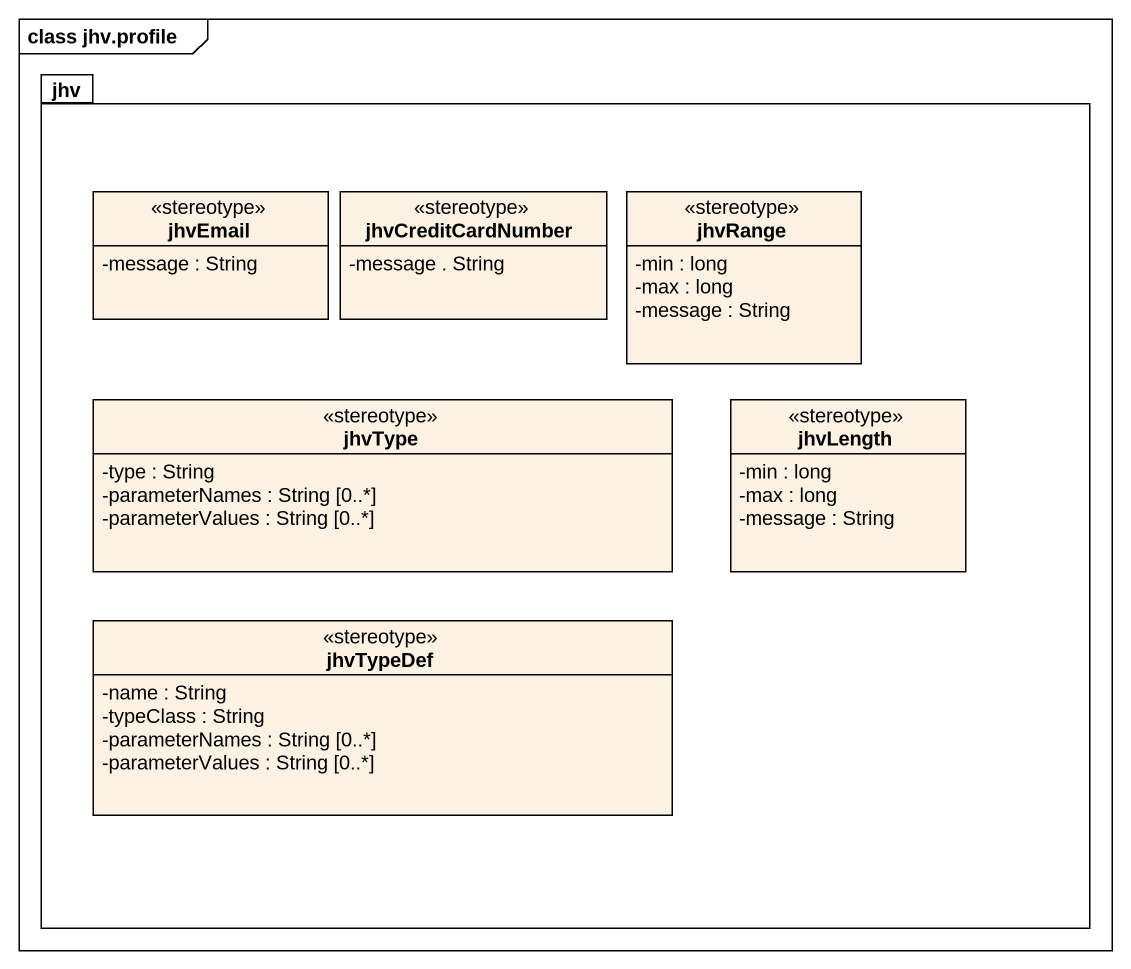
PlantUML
@startuml
mainframe class jhv.profile
hide circle
hide empty members
skinparam classAttributeIconSize 0
package jhv {
  class jhvEmail <<stereotype>> {
    -message : String
  }
  class jhvCreditCardNumber <<stereotype>> {
    -message . String
  }
  class jhvRange <<stereotype>> {
    -min : long
    -max : long
    -message : String
  }
  class jhvType <<stereotype>> {
    -type : String
    -parameterNames : String [0..*]
    -parameterValues : String [0..*]
  }
  class jhvLength <<stereotype>> {
    -min : long
    -max : long
    -message : String
  }
  class jhvTypeDef <<stereotype>> {
    -name : String
    -typeClass : String
    -parameterNames : String [0..*]
    -parameterValues : String [0..*]
  }
}
@enduml
